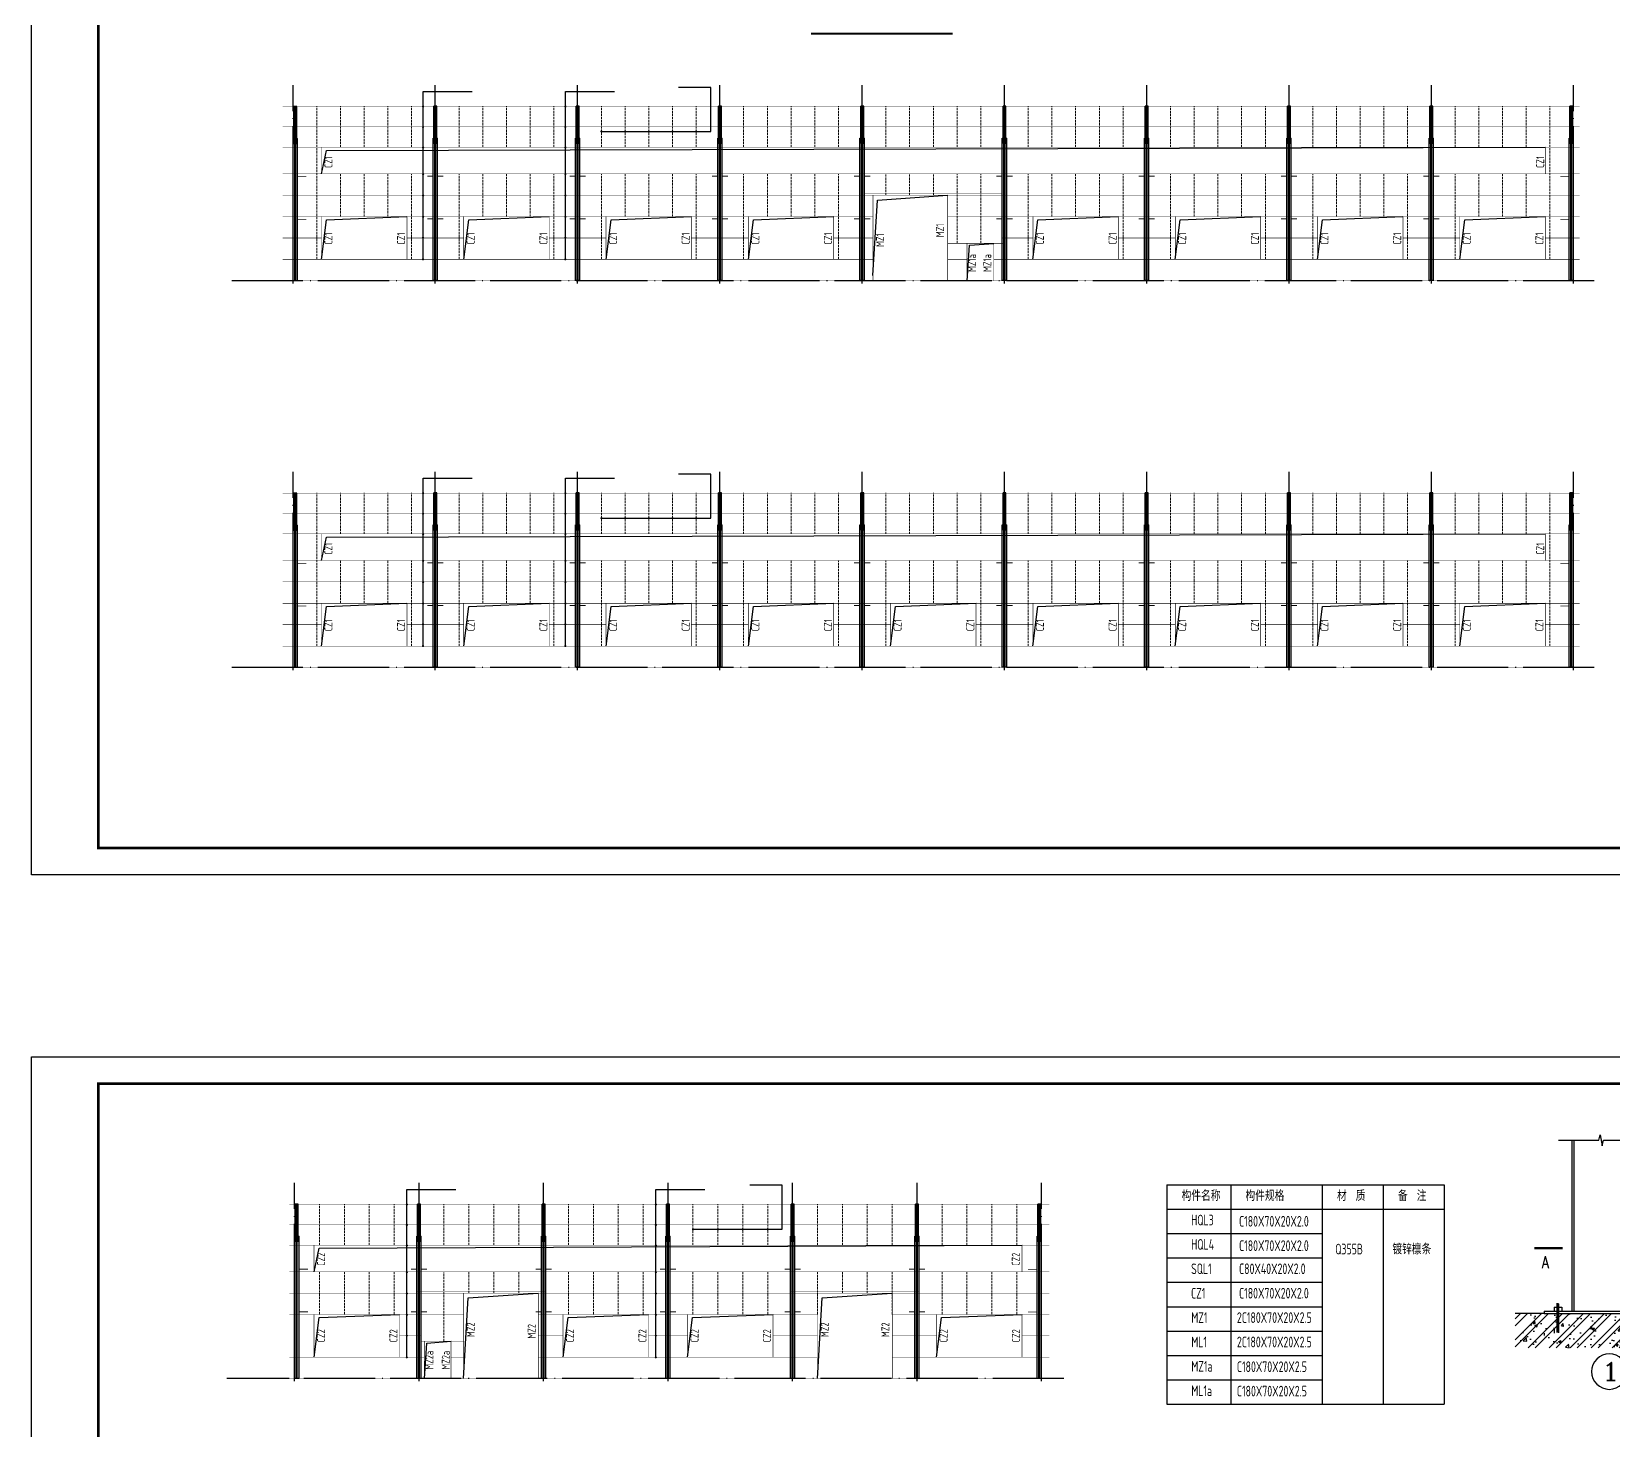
# Model space of a CAD drawing. Extents: x 293620 to 503924, y -252071 to 755100.
# Drawn here: x 366152 to 455080, y 33372 to 112007 of the extents above; entities that cross this region are included whole.
import ezdxf
from ezdxf.enums import TextEntityAlignment as Align

# ---------------------------------------------------------------- set-up
doc = ezdxf.new("R2010")
doc.units = 0
doc.header["$LTSCALE"] = 1000
doc.header["$MEASUREMENT"] = 0
doc.linetypes.add('DASH', pattern=[0.35, 0.25, -0.1])
doc.linetypes.add('DOTE', pattern=[2.42, 2, -0.2, 0.02, -0.2])
for name, color, linetype in [('03', 3, 'Continuous'), ('1001', 3, 'Continuous'), ('2D_ROOF', 150, 'Continuous'), ('3T_WOOD', 21, 'Continuous'), ('DIM_LEAD', 171, 'Continuous'), ('DIM_SYMB', 171, 'Continuous'), ('DOTE', 14, 'DOTE'), ('HYTK-GK', 7, 'Continuous'), ('L3', 3, 'Continuous'), ('LJ', 50, 'Continuous'), ('LS', 2, 'Continuous'), ('PUB_DIM', 171, 'Continuous'), ('THIN', 7, 'Continuous'), ('TK', 4, 'Continuous'), ('屋面隅撑', 7, 'Continuous'), ('钢梁', 4, 'Continuous')]:
    doc.layers.add(name, color=color, linetype=linetype)
doc.layers.add('竖墙梁', color=6, linetype='Continuous', lineweight=18)
doc.styles.add('COMP', font='COMPLEX.shx', dxfattribs={"bigfont": 'hztxt'})
doc.styles.add('PkpmHz', font='Pkpmeng', dxfattribs={"width": 0.7, "bigfont": 'hztxt'})
doc.styles.add('ROMANS', font='romans__.ttf', dxfattribs={"width": 0.65, "height": 231.275})
doc.styles.add('TSSD_Label', font='Tssdeng.shx', dxfattribs={"width": 0.7, "bigfont": 'hztxt.shx'})
doc.styles.add('TSSD_REIN', font='tssdeng.shx', dxfattribs={"width": 0.7, "bigfont": 'tssdchn.shx'})

# ---------------------------------------------------------------- blocks, each defined once
blk = doc.blocks.new('GeYuanFrame_87401422', base_point=(20.09, 4.53))
at = {"layer": 'TK'}
blk.add_lwpolyline([(20.09, 4.53), (20.09, 598.53), (861.09, 598.53), (861.09, 4.53)], close=True, dxfattribs=at)
at = {"layer": 'TK', "const_width": 1}
blk.add_lwpolyline([(45.09, 588.53), (851.09, 588.53), (851.09, 14.53), (45.09, 14.53)], close=True, dxfattribs=at)
blk = doc.blocks.new('Q231Q313213213')
at = {"layer": '钢梁'}
for p, q in [((5892290, 112809), (5892290, 114909)), ((5892457, 114909), (5892290, 114909)), ((5892360, 112809), (5892360, 114909)), ((5892387, 112809), (5892387, 114909)), ((5892457, 112809), (5892457, 114909)), ((5892248, 105109), (5892248, 113109)), ((5892248, 113109), (5892498, 113109)), ((5892343, 105109), (5892343, 113109)), ((5892403, 105109), (5892403, 113109)), ((5892498, 105109), (5892498, 113109)), ((5892457, 112809), (5892290, 112809)), ((5892498, 105109), (5892248, 105109)), ((5892498, 105109), (5892248, 105109))]:
    blk.add_line(p, q, dxfattribs=at)
blk = doc.blocks.new('AW34Q32131')
at = {"layer": 'DIM_LEAD'}
for p, q in [((388158, -17215), (388161, -8643)), ((388158, -18052), (388161, -8643)), ((388159, -13279), (388161, -8643)), ((388160, -12079), (388161, -8643)), ((388160, -9679), (388161, -8643)), ((388161, -14479), (388161, -8643)), ((388161, -10879), (388161, -8643)), ((388161, -8643), (390916, -8643))]:
    blk.add_line(p, q, dxfattribs=at)
at = {"layer": 'DIM_LEAD', "const_width": 60}
for points in [[(388161, -9522, 1), (388161, -9462, 1)], [(388161, -10672, 1), (388161, -10612, 1)], [(388161, -11822, 1), (388161, -11762, 1)], [(388161, -13322, 1), (388161, -13262, 1)], [(388161, -14522, 1), (388161, -14462, 1)], [(388161, -15722, 1), (388161, -15662, 1)], [(388158, -16894, 1), (388158, -16834, 1)], [(388158, -18112, 1), (388158, -18052, 1)]]:
    blk.add_lwpolyline(points, format="xyb", close=True, dxfattribs=at)
blk = doc.blocks.new('qw3qw32131')
at = {"layer": '1001', "const_width": 35}
for points in [[(382448, 82267), (382448, 83767)], [(451248, 82267), (451248, 83767)], [(382448, 77467), (382448, 79867)], [(387248, 77467), (387248, 79867)], [(390448, 77467), (390448, 79867)], [(395248, 77467), (395248, 79867)], [(398448, 77467), (398448, 79867)], [(403248, 77467), (403248, 79867)], [(406448, 77467), (406448, 79867)], [(411248, 77467), (411248, 79867)], [(414448, 77467), (414448, 79867)], [(419248, 77467), (419248, 79867)], [(422448, 77467), (422448, 79867)], [(427248, 77467), (427248, 79867)], [(430448, 77467), (430448, 79867)], [(435248, 77467), (435248, 79867)], [(438448, 77467), (438448, 79867)], [(443248, 77467), (443248, 79867)], [(446448, 77467), (446448, 79867)], [(451248, 77467), (451248, 79867)]]:
    blk.add_lwpolyline(points, dxfattribs=at)
blk = doc.blocks.new('3Q2Q2Q321321')
at = {"layer": '1001', "const_width": 35}
for points in [[(387475, -882), (387475, 618)], [(427275, -882), (427275, 618)], [(395875, -6882), (395875, -2082)], [(400075, -6882), (400075, -2082)], [(415775, -6882), (415775, -2082)], [(419975, -6882), (419975, -2082)], [(387475, -5682), (387475, -3282)], [(392275, -5682), (392275, -3282)], [(401475, -5682), (401475, -3282)], [(406275, -5682), (406275, -3282)], [(408475, -5682), (408475, -3282)], [(413275, -5682), (413275, -3282)], [(422475, -5682), (422475, -3282)], [(427275, -5682), (427275, -3282)], [(393675, -6882), (393675, -4782)], [(395175, -6882), (395175, -4782)]]:
    blk.add_lwpolyline(points, dxfattribs=at)
blk = doc.blocks.new('GeYuanFrame_75601806', base_point=(20.09, 4.53))
at = {"layer": 'TK'}
blk.add_lwpolyline([(20.09, 4.53), (20.09, 598.53), (861.09, 598.53), (861.09, 4.53)], close=True, dxfattribs=at)
at = {"layer": 'TK', "const_width": 1}
blk.add_lwpolyline([(45.09, 588.53), (851.09, 588.53), (851.09, 14.53), (45.09, 14.53)], close=True, dxfattribs=at)
blk = doc.blocks.new('34321423432')
h = blk.add_hatch()
h.set_pattern_fill('AR-CONC', color=256, scale=167.215104, style=0)
h.set_pattern_definition([(50, (-910019.4, 7031483.9), (1199.36736, -104.93105), [125.41133, -1379.52461]), (355, (-910019.4, 7031483.9), (-232.01319, 1257.77886), [100.32906, -1103.61969]), (100.4514, (-909919.5, 7031475.2), (967.355064, 1152.84705), [106.583225, -1172.41551]), (46.1842, (-910019.4, 7031818.4), (1784.58823, -276.77279), [188.117, -2069.28691]), (96.6356, (-909870.7, 7031795.3), (1562.89722, 1628.87221), [159.87484, -1758.62299]), (351.1842, (-910019.4, 7031818.4), (1562.89594, 1628.87343), [150.4936, -1655.42953]), (21, (-909852.2, 7031734.75), (998.11875, -673.239597), [125.41133, -1379.52461]), (326, (-909852.2, 7031734.8), (406.85999, 1212.5604), [100.32906, -1103.61969]), (71.4514, (-909769, 7031678.6), (1404.97914, 539.319706), [106.583225, -1172.41551]), (37.5, (-910019.4, 7031483.93), (20.333115, 556.648804), [0, -1090.242478, 0, -1120.341197, 0, -1107.800064]), (7.5, (-910019.4, 7031483.9), (439.892, 659.515954), [0, -638.761697, 0, -1065.160213, 0, -422.218138]), (327.5, (-910392.3, 7031483.93), (892.631742, -37.715152), [0, -418.03776, 0, -1304.27781, 0, -1730.676327]), (317.5, (-910559.5, 7031483.9), (975.17536, 167.39065), [0, -543.44909, 0, -866.17424, 0, -1229.031015])])
h.paths.add_polyline_path([(8046545, 20759949), (8044472, 20759949), (8039456, 20759949), (8038228, 20759949), (8038228, 20758498), (8046545, 20758498)])
h = blk.add_hatch()
h.set_pattern_fill('ANSI32', color=256, scale=1672.15104, style=0)
h.set_pattern_definition([(45, (-910019.4, 7031483.9), (-443.396002, 443.396002), []), (45, (-909723.8, 7031483.9), (-443.396002, 443.396002), [])])
h.paths.add_polyline_path([(8046545, 20759949), (8044472, 20759949), (8039456, 20759949), (8038228, 20759949), (8038228, 20758498), (8046545, 20758498)])
for p, q in [((8045060, 20764234), (8042728, 20764234)), ((8039456, 20759949), (8038235, 20759949)), ((8040008, 20759153), (8040008, 20760380)), ((8040041, 20759153), (8040041, 20760380)), ((8040074, 20759131), (8040074, 20760358)), ((8043853, 20759131), (8043853, 20760358)), ((8043887, 20759131), (8043887, 20760358)), ((8043920, 20759131), (8043920, 20760358)), ((8044472, 20759949), (8046548, 20759949))]:
    blk.add_line(p, q)
at = {"const_width": 52.3}
blk.add_lwpolyline([(8041456, 20757499, 1), (8042949, 20757499, 1)], format="xyb", close=True, dxfattribs=at)
at = {"layer": '03'}
for p, q in [((8041756, 20767264), (8041812, 20767490)), ((8041812, 20767490), (8041909, 20767013)), ((8040056, 20767264), (8041756, 20767264)), ((8040626, 20767264), (8040626, 20760049)), ((8040710, 20767264), (8040710, 20760049)), ((8041909, 20767013), (8041956, 20767264)), ((8041956, 20767264), (8043645, 20767264)), ((8043218, 20767264), (8043218, 20760049)), ((8043302, 20767264), (8043302, 20760049)), ((8039456, 20760049), (8044472, 20760049)), ((8039456, 20759949), (8044472, 20759949)), ((8044472, 20760049), (8044472, 20759949)), ((8044689, 20759949), (8046251, 20759949)), ((8045436, 20760303), (8048095, 20760303)), ((8045791, 20759949), (8045436, 20760303)), ((8045791, 20759949), (8046146, 20760303)), ((8039456, 20759124), (8039456, 20759023))]:
    blk.add_line(p, q, dxfattribs=at)
at = {"layer": '03', "color": 2}
for p, q in [((8039874, 20760216), (8040208, 20760216)), ((8040208, 20760216), (8040208, 20760049)), ((8043720, 20760216), (8044054, 20760216)), ((8043720, 20760216), (8043720, 20760049)), ((8044054, 20760216), (8044054, 20760049)), ((8039874, 20759291), (8039874, 20759124))]:
    blk.add_line(p, q, dxfattribs=at)
at = {"layer": '03', "const_width": 100}
for points in [[(8039043, 20762704), (8040243, 20762704)], [(8043686, 20762704), (8044887, 20762704)]]:
    blk.add_lwpolyline(points, dxfattribs=at)
at = {"layer": 'PUB_DIM'}
for p, q in [((8039456, 20760049), (8039456, 20759949)), ((8039874, 20760216), (8039874, 20760049))]:
    blk.add_line(p, q, dxfattribs=at)
at = {"style": 'COMP', "width": 2.333333}
blk.add_attdef('1', text='', height=762, dxfattribs=at).set_placement((8041875, 20757127), (8042637, 20757127), align=Align.FIT)
at = {"layer": 'L3', "style": 'ROMANS'}
for s, height, width, p in [('MZ', 525, 0.7, (8044031, 20764411)), ('A', 502, 0.8, (8039349, 20761861)), ('A', 502, 0.8, (8044096, 20762017))]:
    blk.add_text(s, height=height, dxfattribs=dict(at, width=width)).set_placement(p)
at = {"layer": 'L3', "style": 'ROMANS', "width": 0.7}
blk.add_text('-0.050', height=525, dxfattribs=at).set_placement((8046131, 20760472, 0), align=Align.BOTTOM_LEFT)

msp = doc.modelspace()

# ---------------------------------------------------------------- linework, layer by layer
at = {"color": 2, "const_width": 20}
for points in [[(380258.3, 107805.6), (453185.5, 107805.6)], [(380258.3, 106655.6), (453185.5, 106655.6)], [(380258.3, 105505.6), (453185.5, 105505.6)], [(380258.3, 104005.6), (453185.5, 104005.6)], [(380258.3, 102805.6), (453185.5, 102805.6)], [(412973.1, 102905.6), (420723.1, 102905.6)], [(380258.3, 101605.6), (413448.1, 101605.6)], [(417648.1, 101605.6), (453185.5, 101605.6)], [(380258.3, 100405.6), (382448.1, 100405.6)], [(387248.1, 100405.6), (390448.1, 100405.6)], [(395248.1, 100405.6), (398448.1, 100405.6)], [(403248.1, 100405.6), (406448.1, 100405.6)], [(411248.1, 100405.6), (413448.1, 100405.6)], [(417648.1, 100105.6), (420848.1, 100105.6)], [(420723.1, 100405.6), (422448.1, 100405.6)], [(427248.1, 100405.6), (430448.1, 100405.6)], [(435248.1, 100405.6), (438448.1, 100405.6)], [(443248.1, 100405.6), (446448.1, 100405.6)], [(451248.1, 100405.6), (453185.5, 100405.6)], [(380258.3, 99205.6), (413448.1, 99205.6)], [(417648.1, 99205.6), (418748.1, 99205.6)], [(420248.1, 99205.6), (453185.5, 99205.6)], [(380258.3, 98005.6), (453185.5, 98005.6)], [(380258.3, 86067.2), (453185.5, 86067.2)], [(380258.3, 84917.2), (453185.5, 84917.2)], [(380258.3, 83767.2), (453185.5, 83767.2)], [(380258.3, 82267.2), (453185.5, 82267.2)], [(380258.3, 81067.2), (453185.5, 81067.2)], [(380258.3, 79867.2), (413448.1, 79867.2)], [(413383.3, 79867.2), (453185.5, 79867.2)], [(380258.3, 78667.2), (382448.1, 78667.2)], [(387248.1, 78667.2), (390448.1, 78667.2)], [(395248.1, 78667.2), (398448.1, 78667.2)], [(403248.1, 78667.2), (406448.1, 78667.2)], [(411248.1, 78667.2), (414448.1, 78667.2)], [(419248.1, 78667.2), (422448.1, 78667.2)], [(427248.1, 78667.2), (430448.1, 78667.2)], [(435248.1, 78667.2), (438448.1, 78667.2)], [(443248.1, 78667.2), (446448.1, 78667.2)], [(451248.1, 78667.2), (453185.5, 78667.2)], [(380258.3, 77467.2), (420248.1, 77467.2)], [(420248.1, 77467.2), (453185.5, 77467.2)], [(380258.3, 76267.2), (453185.5, 76267.2)], [(380646.2, 46090.8), (423360.9, 46090.8)], [(380646.2, 44940.8), (423360.9, 44940.8)], [(380646.2, 43790.8), (423360.9, 43790.8)], [(380646.2, 42290.8), (423360.9, 42290.8)], [(380646.2, 41090.8), (423360.9, 41090.8)], [(387809.7, 41190.8), (395059.7, 41190.8)], [(408809.7, 41190.8), (416059.7, 41190.8)], [(380646.2, 39890.8), (390434.7, 39890.8)], [(394634.7, 39890.8), (410334.7, 39890.8)], [(414534.7, 39890.8), (423360.9, 39890.8)], [(386834.7, 38690.8), (388059.7, 38690.8)], [(388059.7, 38390.8), (390434.7, 38390.8)], [(394634.7, 38690.8), (396034.7, 38690.8)], [(400834.7, 38690.8), (403034.7, 38690.8)], [(407834.7, 38690.8), (410334.7, 38690.8)], [(414534.7, 38690.8), (417034.7, 38690.8)], [(421834.7, 38690.8), (423360.9, 38690.8)], [(380646.2, 37490.8), (388234.7, 37490.8)], [(389734.7, 37490.8), (390434.7, 37490.8)], [(394634.7, 37490.8), (410334.7, 37490.8)], [(414534.7, 37490.8), (423360.9, 37490.8)], [(380344.9, 36290.8), (423360.9, 36290.8)]]:
    msp.add_lwpolyline(points, dxfattribs=at)
at = {"layer": '1001', "const_width": 35}
for points in [[(382448.1, 104005.6), (382448.1, 105505.6)], [(451248.1, 104005.6), (451248.1, 105505.6)], [(413448.1, 98005.6), (413448.1, 102805.6)], [(417648.1, 98005.6), (417648.1, 102805.6)], [(382448.1, 99205.6), (382448.1, 101605.6)], [(387248.1, 99205.6), (387248.1, 101605.6)], [(390448.1, 99205.6), (390448.1, 101605.6)], [(395248.1, 99205.6), (395248.1, 101605.6)], [(398448.1, 99205.6), (398448.1, 101605.6)], [(403248.1, 99205.6), (403248.1, 101605.6)], [(406448.1, 99205.6), (406448.1, 101605.6)], [(411248.1, 99205.6), (411248.1, 101605.6)], [(422448.1, 99205.6), (422448.1, 101605.6)], [(427248.1, 99205.6), (427248.1, 101605.6)], [(430448.1, 99205.6), (430448.1, 101605.6)], [(435248.1, 99205.6), (435248.1, 101605.6)], [(438448.1, 99205.6), (438448.1, 101605.6)], [(443248.1, 99205.6), (443248.1, 101605.6)], [(446448.1, 99205.6), (446448.1, 101605.6)], [(451248.1, 99205.6), (451248.1, 101605.6)], [(418748.1, 98005.6), (418748.1, 100105.6)], [(420248.1, 98005.6), (420248.1, 100105.6)]]:
    msp.add_lwpolyline(points, dxfattribs=at)
at = {"layer": '2D_ROOF'}
for points in [[(413448.1, 98305.6), (413702.4, 102532.8), (417648.1, 102805.6)], [(390434.7, 36290.8), (390689, 40818), (394634.7, 41090.8)], [(410334.7, 36290.8), (410589, 40818), (414534.7, 41090.8)]]:
    msp.add_lwpolyline(points, dxfattribs=at)
at = {"layer": '3T_WOOD', "color": 1}
for points in [[(382448.1, 104005.6), (382728.1, 105330), (451248.1, 105505.6)], [(382448.1, 99205.6), (382728.1, 101430), (387248.1, 101605.6)], [(390448.1, 99205.6), (390728.1, 101430), (395248.1, 101605.6)], [(398448.1, 99205.6), (398728.1, 101430), (403248.1, 101605.6)], [(406448.1, 99205.6), (406728.1, 101430), (411248.1, 101605.6)], [(422448.1, 99205.6), (422728.1, 101430), (427248.1, 101605.6)], [(430448.1, 99205.6), (430728.1, 101430), (435248.1, 101605.6)], [(438448.1, 99205.6), (438728.1, 101430), (443248.1, 101605.6)], [(446448.1, 99205.6), (446728.1, 101430), (451248.1, 101605.6)], [(418748.1, 98005.6), (418885.7, 99998.3), (420248.1, 100105.6)], [(382448.1, 82267.2), (382728.1, 83591.5), (451248.1, 83767.2)], [(382448.1, 77467.2), (382728.1, 79691.5), (387248.1, 79867.2)], [(390448.1, 77467.2), (390728.1, 79691.5), (395248.1, 79867.2)], [(398448.1, 77467.2), (398728.1, 79691.5), (403248.1, 79867.2)], [(406448.1, 77467.2), (406728.1, 79691.5), (411248.1, 79867.2)], [(414448.1, 77467.2), (414728.1, 79691.5), (419248.1, 79867.2)], [(422448.1, 77467.2), (422728.1, 79691.5), (427248.1, 79867.2)], [(430448.1, 77467.2), (430728.1, 79691.5), (435248.1, 79867.2)], [(438448.1, 77467.2), (438728.1, 79691.5), (443248.1, 79867.2)], [(446448.1, 77467.2), (446728.1, 79691.5), (451248.1, 79867.2)], [(382034.7, 42290.8), (382314.7, 43615.1), (421834.7, 43790.8)], [(382034.7, 37490.8), (382314.7, 39715.1), (386834.7, 39890.8)], [(396034.7, 37490.8), (396314.7, 39715.1), (400834.7, 39890.8)], [(403034.7, 37490.8), (403314.7, 39715.1), (407834.7, 39890.8)], [(417034.7, 37490.8), (417314.7, 39715.1), (421834.7, 39890.8)], [(388234.7, 36290.8), (388372.3, 38283.5), (389734.7, 38390.8)]]:
    msp.add_lwpolyline(points, dxfattribs=at)
at = {"layer": 'DIM_LEAD'}
for p, q in [((404329.2, 108872.6), (402518.8, 108872.6)), ((404329.2, 106395), (404329.2, 108872.6)), ((398183.1, 106395), (403276.3, 106395)), ((400115.1, 106395), (403276.3, 106395)), ((401515.1, 106395), (403276.3, 106395)), ((402915.1, 106395), (404329.2, 106395)), ((404329.2, 87134.1), (402518.8, 87134.1)), ((404329.2, 84656.6), (404329.2, 87134.1)), ((398183.1, 84656.6), (403276.3, 84656.6)), ((400115.1, 84656.6), (403276.3, 84656.6)), ((401515.1, 84656.6), (403276.3, 84656.6)), ((402915.1, 84656.6), (404329.2, 84656.6)), ((408348.8, 47151.9), (406538.4, 47151.9)), ((408348.8, 44674.4), (408348.8, 47151.9)), ((403334.7, 44674.4), (408348.8, 44674.4))]:
    msp.add_line(p, q, dxfattribs=at)
at = {"layer": 'DIM_LEAD', "const_width": 60}
for points in [[(398153.1, 106395, 1), (398213.1, 106395, 1)], [(399486.1, 106395, 1), (399546.1, 106395, 1)], [(400819.1, 106395, 1), (400879.1, 106395, 1)], [(402150.7, 106395, 1), (402210.7, 106395, 1)], [(403485.1, 106395, 1), (403545.1, 106395, 1)], [(398153.1, 84656.6, 1), (398213.1, 84656.6, 1)], [(399486.1, 84656.6, 1), (399546.1, 84656.6, 1)], [(400819.1, 84656.6, 1), (400879.1, 84656.6, 1)], [(402150.7, 84656.6, 1), (402210.7, 84656.6, 1)], [(403485.1, 84656.6, 1), (403545.1, 84656.6, 1)], [(403304.7, 44674.4, 1), (403364.7, 44674.4, 1)], [(404704.7, 44674.4, 1), (404764.7, 44674.4, 1)], [(406104.7, 44674.4, 1), (406164.7, 44674.4, 1)], [(407504.7, 44674.4, 1), (407564.7, 44674.4, 1)]]:
    msp.add_lwpolyline(points, format="xyb", close=True, dxfattribs=at)
at = {"layer": 'DIM_SYMB', "const_width": 105}
msp.add_lwpolyline([(409976.7, 111893.6), (417935.4, 111893.6)], dxfattribs=at)
at = {"layer": 'DOTE', "ltscale": 2}
for p, q in [((380848.1, 97855.6), (380848.1, 109005.6)), ((388848.1, 97855.6), (388848.1, 109005.6)), ((396848.1, 97855.6), (396848.1, 109005.6)), ((404848.1, 97855.6), (404848.1, 109005.6)), ((412848.1, 97855.6), (412848.1, 109005.6)), ((420848.1, 97855.6), (420848.1, 109005.6)), ((428848.1, 97855.6), (428848.1, 109005.6)), ((436848.1, 97855.6), (436848.1, 109005.6)), ((444848.1, 97855.6), (444848.1, 109005.6)), ((452848.1, 97855.6), (452848.1, 109005.6)), ((454008, 98005.6), (377041.8, 98005.6)), ((380848.1, 76117.2), (380848.1, 87267.2)), ((388848.1, 76117.2), (388848.1, 87267.2)), ((396848.1, 76117.2), (396848.1, 87267.2)), ((404848.1, 76117.2), (404848.1, 87267.2)), ((412848.1, 76117.2), (412848.1, 87267.2)), ((420848.1, 76117.2), (420848.1, 87267.2)), ((428848.1, 76117.2), (428848.1, 87267.2)), ((436848.1, 76117.2), (436848.1, 87267.2)), ((444848.1, 76117.2), (444848.1, 87267.2)), ((452848.1, 76117.2), (452848.1, 87267.2)), ((454008, 76267.2), (377041.8, 76267.2)), ((380934.7, 36140.8), (380934.7, 47290.8)), ((387934.7, 36140.8), (387934.7, 47290.8)), ((394934.7, 36140.8), (394934.7, 47290.8)), ((401934.7, 36140.8), (401934.7, 47290.8)), ((408934.7, 36140.8), (408934.7, 47290.8)), ((415934.7, 36140.8), (415934.7, 47290.8)), ((422934.7, 36140.8), (422934.7, 47290.8)), ((424183.4, 36290.8), (377128.4, 36290.8))]:
    msp.add_line(p, q, dxfattribs=at)
at = {"layer": 'LJ', "linetype": 'Continuous'}
for p, q in [((429978.5, 47182.2), (445571.7, 47182.2)), ((429978.5, 47182.2), (429978.5, 34839.4)), ((433571.7, 47182.2), (433571.7, 34839.4)), ((438714.6, 47182.2), (438714.6, 34839.4)), ((442143.2, 47182.2), (442143.2, 34839.4)), ((445571.7, 47182.2), (445571.7, 34839.4)), ((429978.5, 45810.8), (445571.7, 45810.8)), ((429978.5, 44439.4), (438714.6, 44439.4)), ((429978.5, 43068), (438714.6, 43068)), ((429978.5, 41696.5), (438714.6, 41696.5)), ((429978.5, 40325.1), (438714.6, 40325.1)), ((429978.5, 38953.7), (438714.6, 38953.7)), ((429978.5, 38953.7), (438714.6, 38953.7)), ((429978.5, 38953.7), (438714.6, 38953.7)), ((429978.5, 37582.2), (438714.6, 37582.2)), ((429978.5, 37582.2), (438714.6, 37582.2)), ((429978.5, 36210.8), (438714.6, 36210.8)), ((429978.5, 34839.4), (438714.6, 34839.4)), ((429978.5, 34839.4), (445571.7, 34839.4))]:
    msp.add_line(p, q, dxfattribs=at)
at = {"layer": '屋面隅撑', "color": 4, "const_width": 50}
for points in [[(381604.1, 103855.1), (381098.1, 103855.1)], [(388723.1, 103880.8), (388395.8, 103880.8)], [(389300.4, 103880.8), (388973.1, 103880.8)], [(396723.1, 103880.8), (396395.8, 103880.8)], [(397300.4, 103880.8), (396973.1, 103880.8)], [(404723.1, 103880.8), (404395.8, 103880.8)], [(405300.4, 103880.8), (404973.1, 103880.8)], [(412723.1, 103880.8), (412395.8, 103880.8)], [(413300.4, 103880.8), (412973.1, 103880.8)], [(420723.1, 103880.8), (420395.8, 103880.8)], [(421300.4, 103880.8), (420973.1, 103880.8)], [(428723.1, 103880.8), (428395.8, 103880.8)], [(429300.4, 103880.8), (428973.1, 103880.8)], [(436723.1, 103880.8), (436395.8, 103880.8)], [(437300.4, 103880.8), (436973.1, 103880.8)], [(444723.1, 103880.8), (444395.8, 103880.8)], [(445300.4, 103880.8), (444973.1, 103880.8)], [(452598.1, 103855.1), (452092, 103855.1)], [(381604.1, 101455.1), (381098.1, 101455.1)], [(388723.1, 101480.8), (388395.8, 101480.8)], [(389300.4, 101480.8), (388973.1, 101480.8)], [(396723.1, 101480.8), (396395.8, 101480.8)], [(397300.4, 101480.8), (396973.1, 101480.8)], [(404723.1, 101480.8), (404395.8, 101480.8)], [(405300.4, 101480.8), (404973.1, 101480.8)], [(412723.1, 101480.8), (412395.8, 101480.8)], [(413300.4, 101480.8), (412973.1, 101480.8)], [(420723.1, 101480.8), (420395.8, 101480.8)], [(421300.4, 101480.8), (420973.1, 101480.8)], [(428723.1, 101480.8), (428395.8, 101480.8)], [(429300.4, 101480.8), (428973.1, 101480.8)], [(436723.1, 101480.8), (436395.8, 101480.8)], [(437300.4, 101480.8), (436973.1, 101480.8)], [(444723.1, 101480.8), (444395.8, 101480.8)], [(445300.4, 101480.8), (444973.1, 101480.8)], [(452598.1, 101455.1), (452092, 101455.1)], [(381604.1, 82116.7), (381098.1, 82116.7)], [(388723.1, 82142.4), (388395.8, 82142.4)], [(389300.4, 82142.4), (388973.1, 82142.4)], [(396723.1, 82142.4), (396395.8, 82142.4)], [(397300.4, 82142.4), (396973.1, 82142.4)], [(404723.1, 82142.4), (404395.8, 82142.4)], [(405300.4, 82142.4), (404973.1, 82142.4)], [(412723.1, 82142.4), (412395.8, 82142.4)], [(413300.4, 82142.4), (412973.1, 82142.4)], [(420723.1, 82142.4), (420395.8, 82142.4)], [(421300.4, 82142.4), (420973.1, 82142.4)], [(428723.1, 82142.4), (428395.8, 82142.4)], [(429300.4, 82142.4), (428973.1, 82142.4)], [(436723.1, 82142.4), (436395.8, 82142.4)], [(437300.4, 82142.4), (436973.1, 82142.4)], [(444723.1, 82142.4), (444395.8, 82142.4)], [(445300.4, 82142.4), (444973.1, 82142.4)], [(452598.1, 82116.7), (452092, 82116.7)], [(381604.1, 79716.7), (381098.1, 79716.7)], [(388723.1, 79742.4), (388395.8, 79742.4)], [(389300.4, 79742.4), (388973.1, 79742.4)], [(396723.1, 79742.4), (396395.8, 79742.4)], [(397300.4, 79742.4), (396973.1, 79742.4)], [(404723.1, 79742.4), (404395.8, 79742.4)], [(405300.4, 79742.4), (404973.1, 79742.4)], [(412723.1, 79742.4), (412395.8, 79742.4)], [(413300.4, 79742.4), (412973.1, 79742.4)], [(420723.1, 79742.4), (420395.8, 79742.4)], [(421300.4, 79742.4), (420973.1, 79742.4)], [(428723.1, 79742.4), (428395.8, 79742.4)], [(429300.4, 79742.4), (428973.1, 79742.4)], [(436723.1, 79742.4), (436395.8, 79742.4)], [(437300.4, 79742.4), (436973.1, 79742.4)], [(444723.1, 79742.4), (444395.8, 79742.4)], [(445300.4, 79742.4), (444973.1, 79742.4)], [(452598.1, 79716.7), (452092, 79716.7)], [(381690.7, 42440.3), (381184.7, 42440.3)], [(387809.7, 42440.3), (387485.2, 42440.3)], [(388384.2, 42440.3), (388059.7, 42440.3)], [(394809.7, 42440.3), (394485.2, 42440.3)], [(395384.2, 42440.3), (395059.7, 42440.3)], [(401809.7, 42440.3), (401485.2, 42440.3)], [(402384.2, 42440.3), (402059.7, 42440.3)], [(408809.7, 42440.3), (408485.2, 42440.3)], [(409384.2, 42440.3), (409059.7, 42440.3)], [(415809.7, 42440.3), (415485.2, 42440.3)], [(416384.2, 42440.3), (416059.7, 42440.3)], [(422684.7, 42426.5), (422178.7, 42426.5)], [(381690.7, 40040.3), (381184.7, 40040.3)], [(387809.7, 40040.3), (387485.2, 40040.3)], [(388384.2, 40040.3), (388059.7, 40040.3)], [(394809.7, 40040.3), (394485.2, 40040.3)], [(395384.2, 40040.3), (395059.7, 40040.3)], [(401809.7, 40040.3), (401485.2, 40040.3)], [(402384.2, 40040.3), (402059.7, 40040.3)], [(408809.7, 40040.3), (408485.2, 40040.3)], [(409384.2, 40040.3), (409059.7, 40040.3)], [(415809.7, 40040.3), (415485.2, 40040.3)], [(416384.2, 40040.3), (416059.7, 40040.3)], [(422684.7, 40026.5), (422178.7, 40026.5)]]:
    msp.add_lwpolyline(points, dxfattribs=at)
at = {"layer": '竖墙梁', "linetype": 'DASH', "ltscale": 0.5}
for points in [[(382183.1, 99205.6), (382183.1, 107817.3)], [(383516.1, 105505.6), (383516.1, 107817.3)], [(384849.1, 105505.6), (384849.1, 107817.3)], [(386182.1, 105505.6), (386182.1, 107817.3)], [(387515.1, 105505.6), (387515.1, 107817.3)], [(390183.1, 105505.6), (390183.1, 107817.3)], [(391516.1, 105505.6), (391516.1, 107817.3)], [(392849.1, 105505.6), (392849.1, 107817.3)], [(394182.1, 105505.6), (394182.1, 107817.3)], [(395515.1, 105505.6), (395515.1, 107817.3)], [(398183.1, 105505.6), (398183.1, 107817.3)], [(399516.1, 105505.6), (399516.1, 107817.3)], [(400849.1, 105505.6), (400849.1, 107817.3)], [(402182.1, 105505.6), (402182.1, 107817.3)], [(403515.1, 105505.6), (403515.1, 107817.3)], [(406183.1, 105505.6), (406183.1, 107817.3)], [(407516.1, 105505.6), (407516.1, 107817.3)], [(408849.1, 105505.6), (408849.1, 107817.3)], [(410182.1, 105505.6), (410182.1, 107817.3)], [(411515.1, 105505.6), (411515.1, 107817.3)], [(414183.1, 105505.6), (414183.1, 107817.3)], [(415516.1, 105505.6), (415516.1, 107817.3)], [(416849.1, 105505.6), (416849.1, 107817.3)], [(418182.1, 105505.6), (418182.1, 107817.3)], [(419515.1, 105505.6), (419515.1, 107817.3)], [(422183.1, 105505.6), (422183.1, 107817.3)], [(423516.1, 105505.6), (423516.1, 107817.3)], [(424849.1, 105505.6), (424849.1, 107817.3)], [(426182.1, 105505.6), (426182.1, 107817.3)], [(427515.1, 105505.6), (427515.1, 107817.3)], [(430183.1, 105505.6), (430183.1, 107817.3)], [(431516.1, 105505.6), (431516.1, 107817.3)], [(432849.1, 105505.6), (432849.1, 107817.3)], [(434182.1, 105505.6), (434182.1, 107817.3)], [(435515.1, 105505.6), (435515.1, 107817.3)], [(438183.1, 105505.6), (438183.1, 107817.3)], [(439516.1, 105505.6), (439516.1, 107817.3)], [(440849.1, 105505.6), (440849.1, 107817.3)], [(442182.1, 105505.6), (442182.1, 107817.3)], [(443515.1, 105505.6), (443515.1, 107817.3)], [(446183.1, 105505.6), (446183.1, 107817.3)], [(447516.1, 105505.6), (447516.1, 107817.3)], [(448849.1, 105505.6), (448849.1, 107817.3)], [(450182.1, 105505.6), (450182.1, 107817.3)], [(451515.1, 99205.6), (451515.1, 107817.3)], [(383516.1, 101605.6), (383516.1, 104005.6)], [(384849.1, 101605.6), (384849.1, 104005.6)], [(386182.1, 101605.6), (386182.1, 104005.6)], [(387515.1, 99205.6), (387515.1, 104005.6)], [(390183.1, 99205.6), (390183.1, 104005.6)], [(391516.1, 101605.6), (391516.1, 104005.6)], [(392849.1, 101605.6), (392849.1, 104005.6)], [(394182.1, 101605.6), (394182.1, 104005.6)], [(395515.1, 99205.6), (395515.1, 104005.6)], [(398183.1, 99205.6), (398183.1, 104005.6)], [(399516.1, 101605.6), (399516.1, 104005.6)], [(400849.1, 101605.6), (400849.1, 104005.6)], [(402182.1, 101605.6), (402182.1, 104005.6)], [(403515.1, 99205.6), (403515.1, 104005.6)], [(406183.1, 99205.6), (406183.1, 104005.6)], [(407516.1, 101605.6), (407516.1, 104005.6)], [(408849.1, 101605.6), (408849.1, 104005.6)], [(410182.1, 101605.6), (410182.1, 104005.6)], [(411515.1, 99205.6), (411515.1, 104005.6)], [(414183.1, 102805.6), (414183.1, 104005.6)], [(415516.1, 102805.6), (415516.1, 104005.6)], [(416849.1, 102805.6), (416849.1, 104005.6)], [(418182.1, 100105.6), (418182.1, 104005.6)], [(419515.1, 100105.6), (419515.1, 104005.6)], [(422183.1, 99205.6), (422183.1, 104005.6)], [(423516.1, 101605.6), (423516.1, 104005.6)], [(424849.1, 101605.6), (424849.1, 104005.6)], [(426182.1, 101605.6), (426182.1, 104005.6)], [(427515.1, 99205.6), (427515.1, 104005.6)], [(430183.1, 99205.6), (430183.1, 104005.6)], [(431516.1, 101605.6), (431516.1, 104005.6)], [(432849.1, 101605.6), (432849.1, 104005.6)], [(434182.1, 101605.6), (434182.1, 104005.6)], [(435515.1, 99205.6), (435515.1, 104005.6)], [(438183.1, 99205.6), (438183.1, 104005.6)], [(439516.1, 101605.6), (439516.1, 104005.6)], [(440849.1, 101605.6), (440849.1, 104005.6)], [(442182.1, 101605.6), (442182.1, 104005.6)], [(443515.1, 99205.6), (443515.1, 104005.6)], [(446183.1, 99205.6), (446183.1, 104005.6)], [(447516.1, 101605.6), (447516.1, 104005.6)], [(448849.1, 101605.6), (448849.1, 104005.6)], [(450182.1, 101605.6), (450182.1, 104005.6)], [(382183.1, 77467.2), (382183.1, 86078.9)], [(383516.1, 83767.2), (383516.1, 86078.9)], [(384849.1, 83767.2), (384849.1, 86078.9)], [(386182.1, 83767.2), (386182.1, 86078.9)], [(387515.1, 83767.2), (387515.1, 86078.9)], [(390183.1, 83767.2), (390183.1, 86078.9)], [(391516.1, 83767.2), (391516.1, 86078.9)], [(392849.1, 83767.2), (392849.1, 86078.9)], [(394182.1, 83767.2), (394182.1, 86078.9)], [(395515.1, 83767.2), (395515.1, 86078.9)], [(398183.1, 83767.2), (398183.1, 86078.9)], [(399516.1, 83767.2), (399516.1, 86078.9)], [(400849.1, 83767.2), (400849.1, 86078.9)], [(402182.1, 83767.2), (402182.1, 86078.9)], [(403515.1, 83767.2), (403515.1, 86078.9)], [(406183.1, 83767.2), (406183.1, 86078.9)], [(407516.1, 83767.2), (407516.1, 86078.9)], [(408849.1, 83767.2), (408849.1, 86078.9)], [(410182.1, 83767.2), (410182.1, 86078.9)], [(411515.1, 83767.2), (411515.1, 86078.9)], [(414183.1, 83767.2), (414183.1, 86078.9)], [(415516.1, 83767.2), (415516.1, 86078.9)], [(416849.1, 83767.2), (416849.1, 86078.9)], [(418182.1, 83767.2), (418182.1, 86078.9)], [(419515.1, 83767.2), (419515.1, 86078.9)], [(422183.1, 83767.2), (422183.1, 86078.9)], [(423516.1, 83767.2), (423516.1, 86078.9)], [(424849.1, 83767.2), (424849.1, 86078.9)], [(426182.1, 83767.2), (426182.1, 86078.9)], [(427515.1, 83767.2), (427515.1, 86078.9)], [(430183.1, 83767.2), (430183.1, 86078.9)], [(431516.1, 83767.2), (431516.1, 86078.9)], [(432849.1, 83767.2), (432849.1, 86078.9)], [(434182.1, 83767.2), (434182.1, 86078.9)], [(435515.1, 83767.2), (435515.1, 86078.9)], [(438183.1, 83767.2), (438183.1, 86078.9)], [(439516.1, 83767.2), (439516.1, 86078.9)], [(440849.1, 83767.2), (440849.1, 86078.9)], [(442182.1, 83767.2), (442182.1, 86078.9)], [(443515.1, 83767.2), (443515.1, 86078.9)], [(446183.1, 83767.2), (446183.1, 86078.9)], [(447516.1, 83767.2), (447516.1, 86078.9)], [(448849.1, 83767.2), (448849.1, 86078.9)], [(450182.1, 83767.2), (450182.1, 86078.9)], [(451515.1, 77467.2), (451515.1, 86078.9)], [(383516.1, 79867.2), (383516.1, 82267.2)], [(384849.1, 79867.2), (384849.1, 82267.2)], [(386182.1, 79867.2), (386182.1, 82267.2)], [(387515.1, 77467.2), (387515.1, 82267.2)], [(390183.1, 77467.2), (390183.1, 82267.2)], [(391516.1, 79867.2), (391516.1, 82267.2)], [(392849.1, 79867.2), (392849.1, 82267.2)], [(394182.1, 79867.2), (394182.1, 82267.2)], [(395515.1, 77467.2), (395515.1, 82267.2)], [(398183.1, 77467.2), (398183.1, 82267.2)], [(399516.1, 79867.2), (399516.1, 82267.2)], [(400849.1, 79867.2), (400849.1, 82267.2)], [(402182.1, 79867.2), (402182.1, 82267.2)], [(403515.1, 77467.2), (403515.1, 82267.2)], [(406183.1, 77467.2), (406183.1, 82267.2)], [(407516.1, 79867.2), (407516.1, 82267.2)], [(408849.1, 79867.2), (408849.1, 82267.2)], [(410182.1, 79867.2), (410182.1, 82267.2)], [(411515.1, 77467.2), (411515.1, 82267.2)], [(414183.1, 77467.2), (414183.1, 82267.2)], [(415516.1, 79867.2), (415516.1, 82267.2)], [(416849.1, 79867.2), (416849.1, 82267.2)], [(418182.1, 79867.2), (418182.1, 82267.2)], [(419515.1, 77467.2), (419515.1, 82267.2)], [(422183.1, 77467.2), (422183.1, 82267.2)], [(423516.1, 79867.2), (423516.1, 82267.2)], [(424849.1, 79867.2), (424849.1, 82267.2)], [(426182.1, 79867.2), (426182.1, 82267.2)], [(427515.1, 77467.2), (427515.1, 82267.2)], [(430183.1, 77467.2), (430183.1, 82267.2)], [(431516.1, 79867.2), (431516.1, 82267.2)], [(432849.1, 79867.2), (432849.1, 82267.2)], [(434182.1, 79867.2), (434182.1, 82267.2)], [(435515.1, 77467.2), (435515.1, 82267.2)], [(438183.1, 77467.2), (438183.1, 82267.2)], [(439516.1, 79867.2), (439516.1, 82267.2)], [(440849.1, 79867.2), (440849.1, 82267.2)], [(442182.1, 79867.2), (442182.1, 82267.2)], [(443515.1, 77467.2), (443515.1, 82267.2)], [(446183.1, 77467.2), (446183.1, 82267.2)], [(447516.1, 79867.2), (447516.1, 82267.2)], [(448849.1, 79867.2), (448849.1, 82267.2)], [(450182.1, 79867.2), (450182.1, 82267.2)], [(382334.7, 43779.1), (382334.7, 46090.8)], [(383734.7, 43779.1), (383734.7, 46090.8)], [(385134.7, 43779.1), (385134.7, 46090.8)], [(386534.7, 43779.1), (386534.7, 46090.8)], [(389334.7, 43779.1), (389334.7, 46090.8)], [(390734.7, 43779.1), (390734.7, 46090.8)], [(392134.7, 43779.1), (392134.7, 46090.8)], [(393534.7, 43779.1), (393534.7, 46090.8)], [(396334.7, 43779.1), (396334.7, 46090.8)], [(397734.7, 43779.1), (397734.7, 46090.8)], [(399134.7, 43779.1), (399134.7, 46090.8)], [(400534.7, 43779.1), (400534.7, 46090.8)], [(403334.7, 43779.1), (403334.7, 46090.8)], [(404734.7, 43779.1), (404734.7, 46090.8)], [(406134.7, 43779.1), (406134.7, 46090.8)], [(407534.7, 43779.1), (407534.7, 46090.8)], [(410334.7, 43779.1), (410334.7, 46090.8)], [(411734.7, 43779.1), (411734.7, 46090.8)], [(413134.7, 43779.1), (413134.7, 46090.8)], [(414534.7, 43779.1), (414534.7, 46090.8)], [(417334.7, 43779.1), (417334.7, 46090.8)], [(418734.7, 43779.1), (418734.7, 46090.8)], [(420134.7, 43779.1), (420134.7, 46090.8)], [(421534.7, 43779.1), (421534.7, 46090.8)], [(382334.7, 39890.8), (382334.7, 42290.8)], [(383734.7, 39890.8), (383734.7, 42290.8)], [(385134.7, 39890.8), (385134.7, 42290.8)], [(386534.7, 39890.8), (386534.7, 42290.8)], [(389334.7, 38390.8), (389334.7, 42290.8)], [(390734.7, 41090.8), (390734.7, 42290.8)], [(392134.7, 41090.8), (392134.7, 42290.8)], [(393534.7, 41090.8), (393534.7, 42290.8)], [(396334.7, 39890.8), (396334.7, 42290.8)], [(397734.7, 39890.8), (397734.7, 42290.8)], [(399134.7, 39890.8), (399134.7, 42290.8)], [(400534.7, 39890.8), (400534.7, 42290.8)], [(403334.7, 39890.8), (403334.7, 42290.8)], [(404734.7, 39890.8), (404734.7, 42290.8)], [(406134.7, 39890.8), (406134.7, 42290.8)], [(407534.7, 39890.8), (407534.7, 42290.8)], [(410334.7, 39890.8), (410334.7, 42290.8)], [(411734.7, 41090.8), (411734.7, 42290.8)], [(413134.7, 41090.8), (413134.7, 42290.8)], [(414534.7, 39890.8), (414534.7, 42290.8)], [(417334.7, 39890.8), (417334.7, 42290.8)], [(418734.7, 39890.8), (418734.7, 42290.8)], [(420134.7, 39890.8), (420134.7, 42290.8)], [(421534.7, 39890.8), (421534.7, 42290.8)]]:
    msp.add_lwpolyline(points, dxfattribs=at)

# ---------------------------------------------------------------- block references
at = {"layer": '3T_WOOD', "xscale": 150, "yscale": 150, "zscale": 150}
for name, p in [('GeYuanFrame_87401422', (366151.8, 64609.7)), ('GeYuanFrame_75601806', (366151.8, -34730.2))]:
    msp.add_blockref(name, p, dxfattribs=at)
at = {"layer": '3T_WOOD'}
for name, p in [('AW34Q32131', (0, 117286.7)), ('AW34Q32131', (8000, 117286.7)), ('Q231Q313213213', (-5511400.4, -7103)), ('Q231Q313213213', (-5503525.4, -7091.3)), ('Q231Q313213213', (-5495525.4, -7091.3)), ('Q231Q313213213', (-5487525.4, -7091.3)), ('Q231Q313213213', (-5479525.4, -7091.3)), ('Q231Q313213213', (-5471525.4, -7091.3)), ('Q231Q313213213', (-5463525.4, -7091.3)), ('Q231Q313213213', (-5455525.4, -7091.3)), ('Q231Q313213213', (-5447525.4, -7091.3)), ('Q231Q313213213', (-5439650.4, -7091.3)), ('AW34Q32131', (0, 95548.3)), ('AW34Q32131', (8000, 95548.3)), ('Q231Q313213213', (-5511400.4, -28841.4)), ('Q231Q313213213', (-5503525.4, -28829.7)), ('Q231Q313213213', (-5495525.4, -28829.7)), ('Q231Q313213213', (-5487525.4, -28829.7)), ('Q231Q313213213', (-5479525.4, -28829.7)), ('Q231Q313213213', (-5471525.4, -28829.7)), ('Q231Q313213213', (-5463525.4, -28829.7)), ('Q231Q313213213', (-5455525.4, -28829.7)), ('Q231Q313213213', (-5447525.4, -28829.7)), ('Q231Q313213213', (-5439650.4, -28829.7)), ('qw3qw32131', (0, 0)), ('AW34Q32131', (-913.4, 55560.2)), ('AW34Q32131', (13086.6, 55560.2)), ('Q231Q313213213', (-5511313.8, -68817.8)), ('Q231Q313213213', (-5504438.8, -68817.8)), ('Q231Q313213213', (-5497438.8, -68817.8)), ('Q231Q313213213', (-5490438.8, -68817.8)), ('Q231Q313213213', (-5483438.8, -68817.8)), ('Q231Q313213213', (-5476438.8, -68817.8)), ('Q231Q313213213', (-5469563.8, -68817.8)), ('3Q2Q2Q321321', (-5440.7, 43172.9))]:
    msp.add_blockref(name, p, dxfattribs=at)
at = {"layer": 'HYTK-GK', "xscale": 1.33333329949528, "yscale": 1.333333302289248, "zscale": 1.3333333}
msp.add_blockref('34321423432', (-10268085, -27639991), dxfattribs=at).add_auto_attribs({'1': '1'})

# ---------------------------------------------------------------- texts
at = {"layer": 'LS', "width": 0.7}
for s, style, p in [('CZ1', 'PkpmHz', (383062.5, 104338.1)), ('CZ1', 'PkpmHz', (451191.4, 104338.1)), ('CZ1', 'PkpmHz', (383062.5, 100034.2)), ('CZ1', 'PkpmHz', (387151.2, 100034.2)), ('CZ1', 'PkpmHz', (391062.5, 100034.2)), ('CZ1', 'PkpmHz', (395151.2, 100034.2)), ('CZ1', 'PkpmHz', (399062.5, 100034.2)), ('CZ1', 'PkpmHz', (403151.2, 100034.2)), ('CZ1', 'PkpmHz', (407062.5, 100034.2)), ('CZ1', 'PkpmHz', (411151.2, 100034.2)), ('MZ1', 'TSSD_REIN', (414080.4, 99901.5)), ('MZ1', 'TSSD_REIN', (417448.1, 100451.1)), ('CZ1', 'PkpmHz', (423062.5, 100034.2)), ('CZ1', 'PkpmHz', (427151.2, 100034.2)), ('CZ1', 'PkpmHz', (431062.5, 100034.2)), ('CZ1', 'PkpmHz', (435151.2, 100034.2)), ('CZ1', 'PkpmHz', (439062.5, 100034.2)), ('CZ1', 'PkpmHz', (443151.2, 100034.2)), ('CZ1', 'PkpmHz', (447062.5, 100034.2)), ('CZ1', 'PkpmHz', (451151.2, 100034.2)), ('MZ1a', 'TSSD_REIN', (419249.9, 98498.1)), ('MZ1a', 'TSSD_REIN', (420106.3, 98498.1)), ('CZ1', 'PkpmHz', (383062.5, 82599.7)), ('CZ1', 'PkpmHz', (451191.4, 82599.7)), ('CZ1', 'PkpmHz', (383062.5, 78295.8)), ('CZ1', 'PkpmHz', (387151.2, 78295.8)), ('CZ1', 'PkpmHz', (391062.5, 78295.8)), ('CZ1', 'PkpmHz', (395151.2, 78295.8)), ('CZ1', 'PkpmHz', (399062.5, 78295.8)), ('CZ1', 'PkpmHz', (403151.2, 78295.8)), ('CZ1', 'PkpmHz', (407062.5, 78295.8)), ('CZ1', 'PkpmHz', (411151.2, 78295.8)), ('CZ1', 'PkpmHz', (415062.5, 78295.8)), ('CZ1', 'PkpmHz', (419151.2, 78295.8)), ('CZ1', 'PkpmHz', (423062.5, 78295.8)), ('CZ1', 'PkpmHz', (427151.2, 78295.8)), ('CZ1', 'PkpmHz', (431062.5, 78295.8)), ('CZ1', 'PkpmHz', (435151.2, 78295.8)), ('CZ1', 'PkpmHz', (439062.5, 78295.8)), ('CZ1', 'PkpmHz', (443151.2, 78295.8)), ('CZ1', 'PkpmHz', (447062.5, 78295.8)), ('CZ1', 'PkpmHz', (451151.2, 78295.8)), ('CZ2', 'PkpmHz', (382649.1, 42623.3)), ('CZ2', 'PkpmHz', (421709.4, 42623.3)), ('MZ2', 'TSSD_REIN', (391067, 38616.6)), ('MZ2', 'TSSD_REIN', (394491.1, 38528.1)), ('MZ2', 'TSSD_REIN', (410967, 38616.6)), ('MZ2', 'TSSD_REIN', (414379.3, 38616.6)), ('CZ2', 'PkpmHz', (382649.1, 38319.4)), ('CZ2', 'PkpmHz', (386719.4, 38319.4)), ('CZ2', 'PkpmHz', (396649.1, 38319.4)), ('CZ2', 'PkpmHz', (400719.4, 38319.4)), ('CZ2', 'PkpmHz', (403649.1, 38319.4)), ('CZ2', 'PkpmHz', (407719.4, 38319.4)), ('CZ2', 'PkpmHz', (417649.1, 38319.4)), ('CZ2', 'PkpmHz', (421719.4, 38319.4)), ('MZ2a', 'TSSD_REIN', (388736.5, 36783.3)), ('MZ2a', 'TSSD_REIN', (389661, 36783.3))]:
    msp.add_text(s, height=450, rotation=90, dxfattribs=dict(at, style=style)).set_placement(p)
at = {"layer": 'THIN', "style": 'TSSD_Label', "width": 0.7}
for s, p in [('构件名称', (430804.3, 46268.6)), ('构件规格', (434397.5, 46268.6)), ('材  质', (439540.4, 46268.6)), ('备  注', (442969, 46268.6)), ('HQL3', (431341.5, 44897.2)), ('C180X70X20X2.0', (434035.9, 44826.8)), ('HQL4', (431341.5, 43525.7)), ('C180X70X20X2.0', (434035.9, 43455.3)), ('Q355B', (439445.1, 43264.5)), ('镀锌檩条', (442656.5, 43264.5)), ('SQL1', (431341.5, 42154.3)), ('C80X40X20X2.0', (434035.9, 42154.3)), ('CZ1', (431336.7, 40782.9)), ('C180X70X20X2.0', (434035.9, 40782.9)), ('MZ1', (431351.8, 39411.5)), ('2C180X70X20X2.5', (433915.7, 39411.5)), ('ML1', (431351.8, 38040)), ('2C180X70X20X2.5', (433915.7, 38040)), ('MZ1a', (431351.8, 36668.6)), ('C180X70X20X2.5', (433915.7, 36649.5)), ('ML1a', (431351.8, 35297.2)), ('C180X70X20X2.5', (433915.7, 35278.1))]:
    msp.add_text(s, height=600, dxfattribs=at).set_placement(p)

doc.saveas('drawing.dxf')
